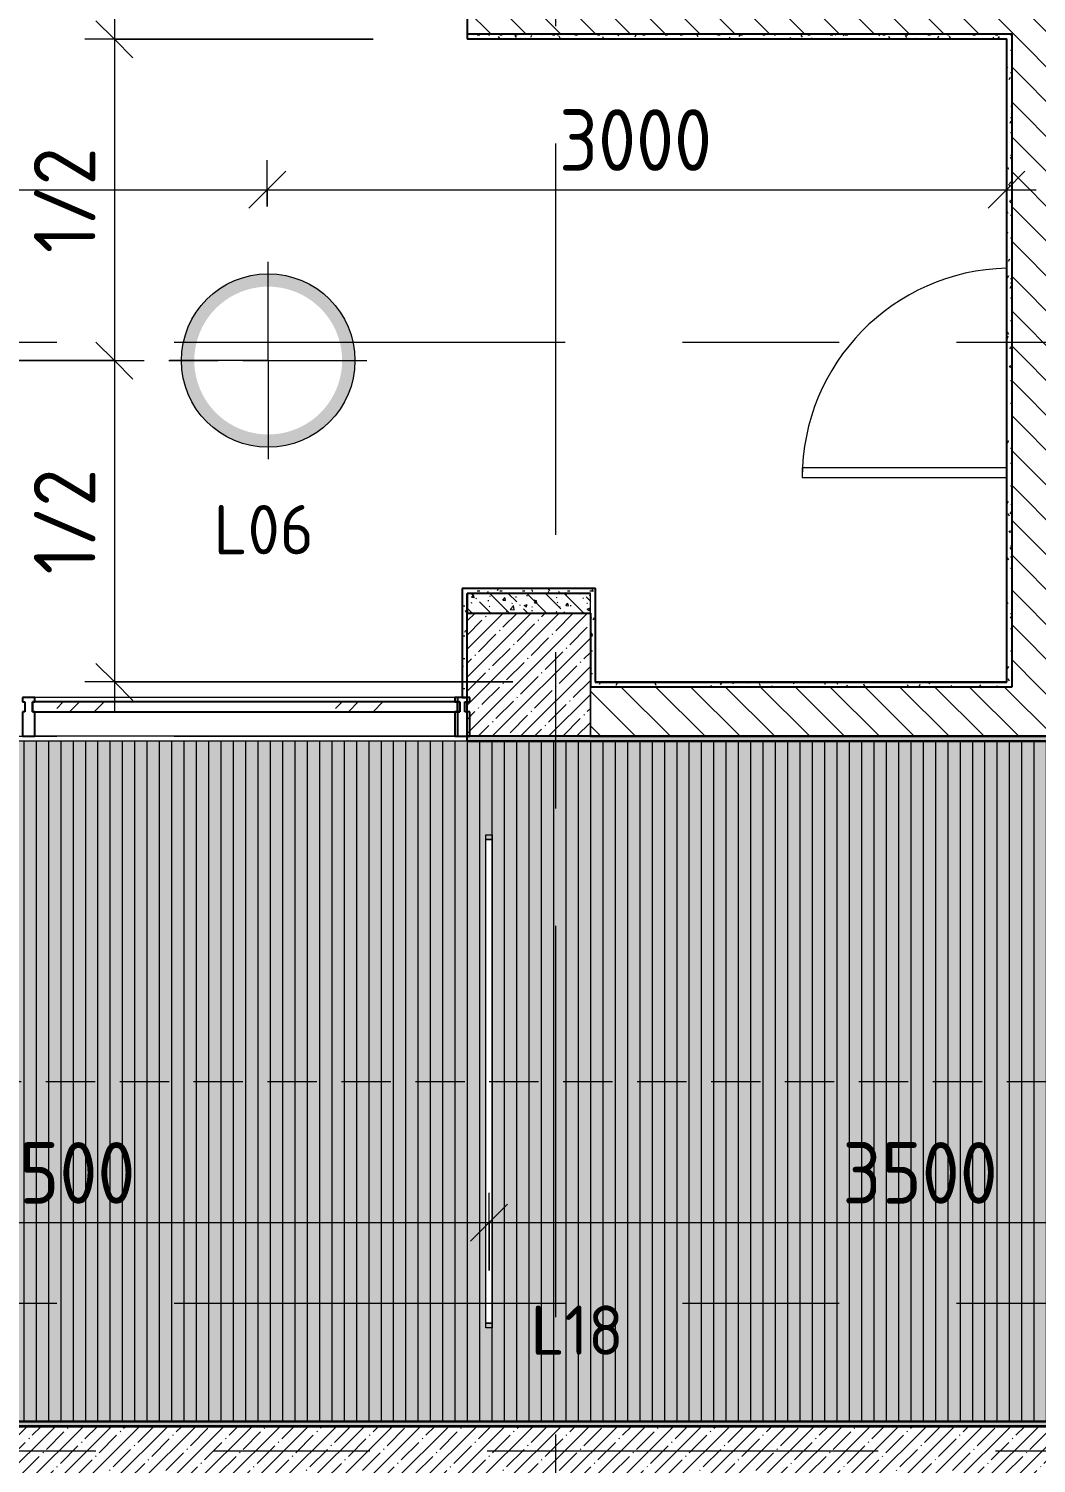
# Model space of a CAD drawing. Header units: millimetres. Extents: x 81425 to 274970, y -8553 to 29000.
# Drawn here: x 113820 to 117910, y 10450 to 16271 of the extents above; entities that cross this region are included whole.
import ezdxf

# ---------------------------------------------------------------- set-up
doc = ezdxf.new("R2010")
doc.units = ezdxf.units.MM
doc.linetypes.add('ADSK_Штрих_ш2 п1', pattern=[300, 200, -100])
doc.linetypes.add('Осевая', pattern=[3175, 635, -476.25, 1587.5, -476.25])
for name, color, linetype, lineweight in [('A-ANNO-DIMS', 7, 'Continuous', 9), ('A-ANNO-DIMS-100', 7, 'Continuous', 9), ('A-ANNO-NOTE', 7, 'Continuous', 9), ('A-CLNG-PATT', 7, 'Continuous', 9), ('A-DETL-2', 7, 'ADSK_Штрих_ш2 п1', 9), ('A-DOOR', 7, 'Continuous', 9), ('A-DOOR-1', 7, 'Continuous', 13), ('A-GLAZ-CURT', 7, 'Continuous', 9), ('A-GLAZ-CURT-1', 7, 'Continuous', 25), ('A-GLAZ-CWMG', 7, 'Continuous', 9), ('A-GLAZ-CWMG-1', 7, 'Continuous', 25), ('A-WALL', 7, 'Continuous', 9), ('E-LITE-EQPM-IDEN', 7, 'Continuous', 9), ('I-WALL', 7, 'Continuous', 9), ('S-COLS', 7, 'Continuous', 9), ('Оси-2', 7, 'Осевая', 9)]:
    doc.layers.add(name, color=color, linetype=linetype, lineweight=lineweight)
for name, color, linetype, lineweight, true_color in [('A-CLNG-1', 7, 'Continuous', 9, 0xc0c0c0), ('A-WALL-1', 7, 'Continuous', 35, 0x3c3c3c), ('A-WALL-2', 7, 'Continuous', 25, 0x3c3c3c), ('A-WALL-FNSH-2', 7, 'Continuous', 13, 0x3c3c3c), ('E-LITE-EQPM-1', 1, 'Continuous', 9, 0xff0000)]:
    doc.layers.add(name, color=color, linetype=linetype, lineweight=lineweight, true_color=true_color)
doc.layers.add('A-CLNG-PATT-1', color=7, linetype='Continuous', lineweight=9, transparency=1)
doc.styles.add('GOST Common', font='GOST_Common.ttf', dxfattribs={"height": 200})
doc.styles.add('ISOCPEUR', font='isocpeur.ttf', dxfattribs={"width": 0.9, "height": 250})
doc.dimstyles.new('ISO-2_5_0_9К_БОЛЬШОЙ_1', dxfattribs={"dimscale": 304.8, "dimtxt": 248.995294, "dimasz": 0.492126, "dimexe": 0.393701, "dimexo": 0.984252, "dimgap": 0, "dimtad": 1, "dimdec": 0, "dimrnd": 10, "dimzin": 0, "dimdsep": 46, "dimtxsty": 'ISOCPEUR', "dimblk1": 'OBLIQUE', "dimblk2": 'OBLIQUE', "dimsah": 1, "dimcen": 0.09, "dimdle": 0.393701, "dimazin": 0, "dimtfac": 1, "dimtdec": 4, "dimtix": 1, "dimtmove": 0, "dimatfit": 3, "dimfxl": 1, "dimtvp": 1, "dimtolj": 1, "dimtzin": 0, "dimarcsym": 2})
pattern_1 = [(45, (0, 0), (-57.024626, 57.024626), []), (45, (57.025, 0), (-57.024626, 57.024626), [100.806, -20.161, 3.353, -16.808])]
pattern_2 = [(135, (0, 0), (-70.71068, -70.71068), [])]
pattern_3 = [(0, (0, 0), (121.92, 30.48), [10.058, -81.382, 10.058, -81.382, -487.68]), (0, (0, 0), (121.92, 30.48), [-182.88, 10.058, -172.822, 10.058, -81.382, -213.36]), (0, (0, 0), (121.92, 30.48), [-457.2, 10.058, -50.902, 10.058, -142.342]), (120, (45.72, 15.24), (-87.356454, 90.345817), [10.058, -81.382, 10.058, -81.382, -487.68]), (120, (45.72, 15.24), (-87.356454, 90.345817), [-182.88, 10.058, -172.822, 10.058, -81.382, -213.36]), (120, (45.72, 15.24), (-87.356454, 90.345817), [-457.2, 10.058, -50.902, 10.058, -142.342]), (240, (60.96, 76.2), (-34.563546, -120.825817), [10.058, -81.382, 10.058, -81.382, -487.68]), (240, (60.96, 76.2), (-34.563546, -120.825817), [-182.88, 10.058, -172.822, 10.058, -81.382, -213.36]), (240, (60.96, 76.2), (-34.563546, -120.825817), [-457.2, 10.058, -50.902, 10.058, -142.342])]

# ---------------------------------------------------------------- blocks, each defined once
blk = doc.blocks.new('110_Дверь_СКБ_1Ст_Внутренняя1 - Д-14_п_ 950x2100h_охрана-33310230-План расстановки осветительного оборудования 1 этажа в осях 23-33')
at = {"layer": 'A-DOOR'}
blk.add_arc((-412.5, 100), 850, 1.35273, 90, dxfattribs=at)
at = {"layer": 'A-DOOR-1'}
for p, q in [((-412.5, 950), (-412.5, 120)), ((-372.5, 950), (-412.5, 950)), ((-372.5, 120), (-372.5, 950))]:
    blk.add_line(p, q, dxfattribs=at)
blk = doc.blocks.new('Системная панель - Стекло - 40мм-32354599-План расстановки осветительного оборудования 1 этажа в осях 23-33')
at = {"layer": 'A-GLAZ-CURT'}
h = blk.add_hatch(dxfattribs=at)
h.set_pattern_fill('FP_30', color=256, style=0, pattern_type=2)
h.set_pattern_definition([(225, (114802.95, 13440), (282.8427, -282.8427), [200, -600]), (225, (115002.95, 13540), (282.8427, -282.8427), [600, -200]), (225, (114602.95, 13640), (282.8427, -282.8427), [200, -600])])
h.paths.add_polyline_path([(-867.5, 40), (-867.5, 0), (867.5, 0), (867.5, 40), (-422, 40)])
at = {"layer": 'A-GLAZ-CURT-1'}
for p, q in [((867.5, 40), (-867.5, 40)), ((-867.5, 40), (-867.5, 0)), ((-867.5, 0), (867.5, 0)), ((867.5, 0), (867.5, 40))]:
    blk.add_line(p, q, dxfattribs=at)
blk = doc.blocks.new('Прямоугольный импост - Импост структурный с накладкой - 160мм Темный-32355004-План расстановки осветительного оборудования 1 этажа в осях 23-33')
at = {"layer": 'A-GLAZ-CWMG'}
for p, q in [((115550, 13557), (113845.4, 13557)), ((115550, 13400), (113845.4, 13400))]:
    blk.add_line(p, q, dxfattribs=at)
blk = doc.blocks.new('Прямоугольный импост - Импост структурный с накладкой - 160мм Темный-32355122-План расстановки осветительного оборудования 1 этажа в осях 23-33')
at = {"layer": 'A-GLAZ-CWMG-1'}
for p, q in [((-25, 0), (-25, 17)), ((-25, 17), (25, 17)), ((-15, 0), (-25, 0)), ((-15, -40), (-15, 0)), ((25, 0), (15, 0)), ((15, 0), (15, -40)), ((25, 17), (25, 0)), ((-25, -140), (-25, -40)), ((-25, -40), (-15, -40)), ((15, -40), (25, -40)), ((25, -40), (25, -140)), ((25, -140), (-25, -140))]:
    blk.add_line(p, q, dxfattribs=at)
blk = doc.blocks.new('Прямоугольный импост - Импост структурный с накладкой - 160мм Темный-32352604-План расстановки осветительного оборудования 1 этажа в осях 23-33')
at = {"layer": 'A-GLAZ-CWMG-1'}
for p, q in [((-25, 0), (-25, 17)), ((-25, 17), (25, 17)), ((-15, 0), (-25, 0)), ((-15, -40), (-15, 0)), ((25, 0), (15, 0)), ((15, 0), (15, -40)), ((25, 17), (25, 0)), ((-25, -140), (-25, -40)), ((-25, -40), (-15, -40)), ((15, -40), (25, -40)), ((25, -40), (25, -140)), ((25, -140), (-25, -140))]:
    blk.add_line(p, q, dxfattribs=at)
blk = doc.blocks.new('Прямоугольный импост - Импост структурный с накладкой - 160мм Темный-32355138-План расстановки осветительного оборудования 1 этажа в осях 23-33')
at = {"layer": 'A-GLAZ-CWMG-1'}
for p, q in [((0, 17), (-50, 17)), ((-50, 17), (-50, 0)), ((-50, 0), (-40, 0)), ((-40, 0), (-40, -40)), ((-10, -40), (-10, 0)), ((-10, 0), (0, 0)), ((0, 0), (0, 17)), ((-40, -40), (-50, -40)), ((-50, -40), (-50, -140)), ((0, -40), (-10, -40)), ((0, -140), (0, -40)), ((-50, -140), (0, -140))]:
    blk.add_line(p, q, dxfattribs=at)
blk = doc.blocks.new('Downlight - Strip - 2000 мм-27655400-План расстановки осветительного оборудования 1 этажа в осях 23-33')
at = {"layer": 'E-LITE-EQPM-1'}
for p, q in [((-1000, -231.3), (-1000, -205.9)), ((-1000, -205.9), (-980.9, -205.9)), ((-980.9, -231.3), (-1000, -231.3)), ((-980.9, -231.3), (-980.9, -205.9)), ((-980.9, -205.9), (981, -205.9)), ((-980.9, -205.9), (-980.9, -231.3)), ((-980.9, -231.3), (-980.9, -205.9)), ((-980.9, -205.9), (981, -205.9)), ((981, -231.3), (-980.9, -231.3)), ((981, -231.3), (-980.9, -231.3)), ((981, -205.9), (981, -231.3)), ((981, -231.3), (981, -205.9)), ((981, -205.9), (1000, -205.9)), ((981, -205.9), (981, -231.3)), ((1000, -231.3), (981, -231.3)), ((1000, -205.9), (1000, -231.3))]:
    blk.add_line(p, q, dxfattribs=at)
blk = doc.blocks.new('DIMBLOCK71-План расстановки осветительного оборудования 1 этажа в осях 23-33')
at = {"layer": 'A-ANNO-DIMS-100'}
for p, q in [((111989, 15550.2), (111989, 15738)), ((114789, 15550.2), (114789, 15738)), ((111869, 15618), (114789, 15618)), ((111989, 15618), (111989, 15550.2)), ((114789, 15618), (114789, 15550.2))]:
    blk.add_line(p, q, dxfattribs=at)
at = {"layer": 'A-ANNO-DIMS-100', "lineweight": 20}
for p, q in [((111989, 15618), (112064, 15693)), ((114789, 15618), (114864, 15693)), ((111989, 15618), (111914, 15543)), ((114789, 15618), (114714, 15543))]:
    blk.add_line(p, q, dxfattribs=at)
at = {"layer": 'A-ANNO-DIMS-100', "color": 0, "insert": (113073, 15944.6), "char_height": 250, "width": 758.478, "attachment_point": 1, "line_spacing_factor": 1.149209, "style": 'ISOCPEUR'}
blk.add_mtext('2800', dxfattribs=at)
blk = doc.blocks.new('_Oblique')
at = {"color": 0, "linetype": 'ByBlock', "lineweight": -2}
blk.add_line((-0.5, -0.5), (0.5, 0.5), dxfattribs=at)
blk = doc.blocks.new('DIMBLOCK72-План расстановки осветительного оборудования 1 этажа в осях 23-33')
at = {"layer": 'A-ANNO-DIMS-100'}
for p, q in [((114789, 15550.2), (114789, 15738)), ((117789, 15424.1), (117789, 15738)), ((114789, 15618), (117909, 15618)), ((114789, 15618), (114789, 15550.2)), ((117789, 15618), (117789, 15424.1))]:
    blk.add_line(p, q, dxfattribs=at)
at = {"layer": 'A-ANNO-DIMS-100', "lineweight": 20}
for p, q in [((114789, 15618), (114864, 15693)), ((117789, 15618), (117864, 15693)), ((114789, 15618), (114714, 15543)), ((117789, 15618), (117714, 15543))]:
    blk.add_line(p, q, dxfattribs=at)
at = {"layer": 'A-ANNO-DIMS-100', "color": 0, "insert": (115973, 15944.6), "char_height": 250, "width": 758.478, "attachment_point": 1, "line_spacing_factor": 1.149209, "style": 'ISOCPEUR'}
blk.add_mtext('3000', dxfattribs=at)
blk = doc.blocks.new('DIMBLOCK73-План расстановки осветительного оборудования 1 этажа в осях 23-33')
at = {"layer": 'A-ANNO-DIMS-100', "lineweight": 20}
for p, q in [((114168.1, 16228.7), (114093.1, 16303.7)), ((114168.1, 16228.7), (114243.1, 16153.7)), ((114168.1, 14924.8), (114093.1, 14999.8)), ((114168.1, 14924.8), (114243.1, 14849.8))]:
    blk.add_line(p, q, dxfattribs=at)
at = {"layer": 'A-ANNO-DIMS-100'}
for p, q in [((114168.1, 16348.7), (114168.1, 14924.8)), ((115218.4, 16228.7), (114048.1, 16228.7)), ((114168.1, 16228.7), (115218.4, 16228.7)), ((112667.3, 14924.8), (114288.1, 14924.8)), ((114168.1, 14924.8), (112667.3, 14924.8))]:
    blk.add_line(p, q, dxfattribs=at)
at = {"layer": 'A-ANNO-DIMS-100', "color": 0, "insert": (113841.4, 15361.3), "char_height": 250, "width": 517.144, "attachment_point": 1, "rotation": 90, "line_spacing_factor": 1.149209, "style": 'ISOCPEUR'}
blk.add_mtext('1/2', dxfattribs=at)
blk = doc.blocks.new('DIMBLOCK74-План расстановки осветительного оборудования 1 этажа в осях 23-33')
at = {"layer": 'A-ANNO-DIMS-100', "lineweight": 20}
for p, q in [((114168.1, 14924.8), (114093.1, 14999.8)), ((114168.1, 14924.8), (114243.1, 14849.8)), ((114168.1, 13621), (114093.1, 13696)), ((114168.1, 13621), (114243.1, 13546))]:
    blk.add_line(p, q, dxfattribs=at)
at = {"layer": 'A-ANNO-DIMS-100'}
for p, q in [((112667.3, 14924.8), (114288.1, 14924.8)), ((114168.1, 14924.8), (112667.3, 14924.8)), ((114168.1, 14924.8), (114168.1, 13501)), ((115784.9, 13621), (114048.1, 13621)), ((114168.1, 13621), (115784.9, 13621))]:
    blk.add_line(p, q, dxfattribs=at)
at = {"layer": 'A-ANNO-DIMS-100', "color": 0, "insert": (113841.4, 14057.4), "char_height": 250, "width": 517.144, "attachment_point": 1, "rotation": 90, "line_spacing_factor": 1.149209, "style": 'ISOCPEUR'}
blk.add_mtext('1/2', dxfattribs=at)
blk = doc.blocks.new('DIMBLOCK149-План расстановки осветительного оборудования 1 этажа в осях 23-33')
at = {"layer": 'A-ANNO-DIMS-100'}
for p, q in [((112189, 11232.9), (112189, 11546.9)), ((115689, 11232.9), (115689, 11546.9)), ((112189, 11426.9), (115689, 11426.9)), ((112189, 11426.9), (112189, 11232.9)), ((115689, 11426.9), (115689, 11232.9))]:
    blk.add_line(p, q, dxfattribs=at)
at = {"layer": 'A-ANNO-DIMS-100', "lineweight": 20}
for p, q in [((112189, 11426.9), (112264, 11501.9)), ((115689, 11426.9), (115764, 11501.9)), ((112189, 11426.9), (112114, 11351.9)), ((115689, 11426.9), (115614, 11351.9))]:
    blk.add_line(p, q, dxfattribs=at)
at = {"layer": 'A-ANNO-DIMS-100', "color": 0, "insert": (113623, 11753.5), "char_height": 250, "width": 758.478, "attachment_point": 1, "line_spacing_factor": 1.149209, "style": 'ISOCPEUR'}
blk.add_mtext('3500', dxfattribs=at)
blk = doc.blocks.new('DIMBLOCK150-План расстановки осветительного оборудования 1 этажа в осях 23-33')
at = {"layer": 'A-ANNO-DIMS-100'}
for p, q in [((115689, 11232.9), (115689, 11546.9)), ((119189, 11232.9), (119189, 11546.9)), ((115689, 11426.9), (119189, 11426.9)), ((115689, 11426.9), (115689, 11232.9)), ((119189, 11426.9), (119189, 11232.9))]:
    blk.add_line(p, q, dxfattribs=at)
at = {"layer": 'A-ANNO-DIMS-100', "lineweight": 20}
for p, q in [((115689, 11426.9), (115764, 11501.9)), ((119189, 11426.9), (119264, 11501.9)), ((115689, 11426.9), (115614, 11351.9)), ((119189, 11426.9), (119114, 11351.9))]:
    blk.add_line(p, q, dxfattribs=at)
at = {"layer": 'A-ANNO-DIMS-100', "color": 0, "insert": (117123, 11753.5), "char_height": 250, "width": 758.478, "attachment_point": 1, "line_spacing_factor": 1.149209, "style": 'ISOCPEUR'}
blk.add_mtext('3500', dxfattribs=at)

msp = doc.modelspace()

# ---------------------------------------------------------------- hatches: boundary and pattern name
at = {"layer": 'A-ANNO-NOTE'}
h = msp.add_hatch(color=256, dxfattribs=at)
h.paths.add_polyline_path([(114792.5, 14572.8), (114820.1, 14573.9), (114847.6, 14577.1), (114874.7, 14582.5), (114901.3, 14590), (114927.2, 14599.6), (114952.3, 14611.2), (114976.5, 14624.7), (114999.4, 14640), (115021.1, 14657.1), (115041.4, 14675.9), (115060.2, 14696.2), (115077.3, 14717.9), (115092.7, 14740.9), (115106.2, 14765), (115117.8, 14790.1), (115127.3, 14816), (115134.8, 14842.6), (115140.2, 14869.8), (115143.5, 14897.2), (115144.6, 14924.8), (115143.5, 14952.4), (115140.2, 14979.9), (115134.8, 15007), (115127.3, 15033.6), (115117.8, 15059.5), (115106.2, 15084.6), (115092.7, 15108.8), (115077.3, 15131.7), (115060.2, 15153.5), (115041.4, 15173.8), (115021.1, 15192.5), (114999.4, 15209.6), (114976.5, 15225), (114952.3, 15238.5), (114927.2, 15250.1), (114901.3, 15259.6), (114874.7, 15267.1), (114847.6, 15272.5), (114820.1, 15275.8), (114792.1, 15276.9), (114764.9, 15275.8), (114737.4, 15272.5), (114710.3, 15267.1), (114683.7, 15259.6), (114657.8, 15250.1), (114632.7, 15238.5), (114608.6, 15225), (114585.6, 15209.6), (114563.9, 15192.5), (114543.6, 15173.8), (114524.8, 15153.5), (114507.7, 15131.7), (114492.4, 15108.8), (114478.9, 15084.6), (114467.3, 15059.5), (114457.7, 15033.6), (114450.2, 15007), (114444.8, 14979.9), (114441.6, 14952.4), (114440.5, 14924.8), (114441.6, 14897.2), (114444.8, 14869.8), (114450.2, 14842.6), (114459.2, 14811.6), (114467.3, 14790.1), (114478.9, 14765), (114492.4, 14740.9), (114507.7, 14717.9), (114524.8, 14696.2), (114543.6, 14675.9), (114563.9, 14657.1), (114585.6, 14640), (114608.6, 14624.7), (114632.7, 14611.2), (114657.8, 14599.6), (114683.7, 14590), (114710.3, 14582.5), (114737.4, 14577.1), (114764.9, 14573.9), (114792.1, 14572.8)])
h.paths.add_polyline_path([(114792.5, 14624.8), (114769, 14625.8), (114745.6, 14628.5), (114722.5, 14633.1), (114699.8, 14639.5), (114677.7, 14647.7), (114656.3, 14657.5), (114635.8, 14669), (114615.4, 14682.7), (114597.7, 14696.7), (114580.4, 14712.7), (114564.4, 14730), (114549.8, 14748.5), (114536.7, 14768.1), (114525.2, 14788.6), (114515.4, 14810), (114506.3, 14834.9), (114500.8, 14854.8), (114496.2, 14877.9), (114493.4, 14901.3), (114492.5, 14924.8), (114493.4, 14948.4), (114496.2, 14971.8), (114500.8, 14994.9), (114507.2, 15017.5), (114515.4, 15039.6), (114525.2, 15061), (114536.7, 15081.6), (114549.8, 15101.2), (114564.4, 15119.7), (114582.9, 15139.4), (114597.7, 15152.9), (114616.2, 15167.5), (114635.8, 15180.6), (114656.3, 15192.1), (114677.7, 15202), (114699.8, 15210.1), (114722.5, 15216.5), (114745.6, 15221.1), (114769, 15223.9), (114792.5, 15224.8), (114816.1, 15223.9), (114839.5, 15221.1), (114862.6, 15216.5), (114885.2, 15210.1), (114907.3, 15202), (114928.7, 15192.1), (114949.3, 15180.6), (114968.9, 15167.5), (114987.4, 15152.9), (115004.7, 15137), (115020.6, 15119.7), (115035.2, 15101.2), (115048.3, 15081.6), (115059.8, 15061), (115069.7, 15039.6), (115077.8, 15017.5), (115084.2, 14994.9), (115088.8, 14971.8), (115091.6, 14948.4), (115092.5, 14924.8), (115091.6, 14901.3), (115088.8, 14877.9), (115084.2, 14854.8), (115077.8, 14832.1), (115069.7, 14810), (115059.8, 14788.6), (115048.3, 14768.1), (115035.2, 14748.5), (115020.6, 14730), (115004.7, 14712.7), (114987.4, 14696.7), (114968.9, 14682.1), (114949.3, 14669), (114928.7, 14657.5), (114907.3, 14647.7), (114885.2, 14639.5), (114862.6, 14633.1), (114839.5, 14628.5), (114816.1, 14625.8), (114800.4, 14624.9)])
at = {"layer": 'A-CLNG-PATT'}
h = msp.add_hatch(dxfattribs=at)
h.set_pattern_fill('FP_62', color=256, style=0, pattern_type=2)
h.set_pattern_definition([(270, (98801.686, 2746.686), (50, 3e-15), [])])
h.paths.add_polyline_path([(108676.3, 10620), (121190, 10621), (121189, 12430), (120360, 12430), (120359, 13380), (98720, 13380), (98720, 11340), (100829, 11340), (100830, 10620), (108467.7, 10620)])
h.paths.add_polyline_path([(119201.7, 11019.1), (119176.3, 11019.1), (119176.3, 12981), (119201.7, 12981), (119201.7, 12322.7)])
h.paths.add_polyline_path([(115701.7, 11019.1), (115676.3, 11019.1), (115676.3, 12981), (115701.7, 12981), (115701.7, 11998.3)])
h.paths.add_polyline_path([(112176.3, 11019.1), (112176.3, 12981), (112201.7, 12981), (112201.7, 11019.1)])
h.paths.add_polyline_path([(108676.3, 11019.1), (108676.3, 12981), (108701.7, 12981), (108701.7, 11019.1)])
h.paths.add_polyline_path([(105176.3, 11019.1), (105176.3, 12981), (105201.7, 12981), (105201.7, 11019.1)])
h.paths.add_polyline_path([(101676.3, 11019.1), (101676.3, 12981), (101701.7, 12981), (101701.7, 11019.1)])
at = {"layer": 'A-CLNG-PATT-1'}
h = msp.add_hatch(color=256, dxfattribs=at)
h.paths.add_polyline_path([(112462, 10620), (121190, 10621), (121189, 12430), (120360, 12430), (120359, 13380), (98720, 13380), (98720, 11340), (100829, 11340), (100830, 10620), (112201.7, 10620)])
h.paths.add_polyline_path([(119201.7, 11019.1), (119176.3, 11019.1), (119176.3, 12981), (119201.7, 12981), (119201.7, 11340)])
h.paths.add_polyline_path([(115701.7, 11019.1), (115676.3, 11019.1), (115676.3, 12981), (115701.7, 12981), (115701.7, 11340)])
h.paths.add_polyline_path([(112201.7, 11019.1), (112176.3, 11019.1), (112176.3, 12981), (112201.7, 12981), (112201.7, 11181.3)])
h.paths.add_polyline_path([(108676.3, 11019.1), (108676.3, 12981), (108701.7, 12981), (108701.7, 11019.1)])
h.paths.add_polyline_path([(105176.3, 11019.1), (105176.3, 12981), (105201.7, 12981), (105201.7, 11019.1)])
h.paths.add_polyline_path([(101676.3, 11019.1), (101676.3, 12981), (101701.7, 12981), (101701.7, 11019.1)])
at = {"layer": 'I-WALL'}
h = msp.add_hatch(dxfattribs=at)
h.set_pattern_fill('FP_3', color=256, style=0, pattern_type=2)
h.set_pattern_definition(pattern_2)
h.paths.add_polyline_path([(118010, 16250), (118010, 16450), (115600.4, 16450), (115600.4, 16250), (117810, 16250)])
h = msp.add_hatch(dxfattribs=at)
h.set_pattern_fill('FP_38', color=256, style=0, pattern_type=2)
h.set_pattern_definition(pattern_3)
h.paths.add_polyline_path([(117790, 16230), (117810, 16230), (117810, 16250), (115600.4, 16250), (115600.4, 16230), (117789, 16230)])
h = msp.add_hatch(dxfattribs=at)
h.set_pattern_fill('FP_3', color=256, style=0, pattern_type=2)
h.set_pattern_definition(pattern_2)
h.paths.add_polyline_path([(118010, 13600), (118010, 16250), (117810, 16250), (117810, 13600)])
h = msp.add_hatch(dxfattribs=at)
h.set_pattern_fill('FP_38', color=256, style=0, pattern_type=2)
h.set_pattern_definition(pattern_3)
h.paths.add_polyline_path([(117790, 13620), (117810, 13620), (117810, 16230), (117790, 16230), (117790, 13621)])
h = msp.add_hatch(dxfattribs=at)
h.set_pattern_fill('FP_38', color=256, style=0, pattern_type=2)
h.set_pattern_definition(pattern_3)
h.paths.add_polyline_path([(115580, 13557), (115600, 13557), (115600, 14000), (115580, 14000), (115580, 13617.1)])
h = msp.add_hatch(dxfattribs=at)
h.set_pattern_fill('FP_38', color=256, style=0, pattern_type=2)
h.set_pattern_definition(pattern_3)
h.paths.add_polyline_path([(116100, 13980), (116120, 13980), (116120, 14000), (115600, 14000), (115600, 13980)])
h = msp.add_hatch(dxfattribs=at)
h.set_pattern_fill('FP_8', color=256, style=0, pattern_type=2)
h.set_pattern_definition([(135, (0, 0), (-75.43415, -75.43415), [106.68, -17.78, 3.556, -17.78]), (135, (0, 75.39), (-75.43415, -75.43415), []), (50, (0, 0), (127.52922, -11.15758), [13.335, -146.685]), (355, (0, 0), (-24.66966, 133.74002), [10.668, -117.348]), (100.451, (10.63, -0.93), (102.85973, 122.58178), [11.333, -124.663]), (46.184, (0, 35.56), (189.75516, -29.43036), [20.002, -220.027]), (96.636, (15.81, 33.1), (166.1822, 173.1996), [17, -186.995]), (351.184, (0, 35.56), (166.18393, 173.19757), [16.002, -176.022]), (21, (17.78, 26.67), (106.130265, -71.58603), [13.335, -146.685]), (326, (17.78, 26.67), (43.26188, 128.93175), [10.668, -117.348]), (71.451, (26.62, 20.7), (149.39198, 57.34505), [11.333, -124.663]), (37.5, (0, 0), (2.162228, 59.188357), [3.353, -112.573, 3.353, -115.773, -117.792]), (37.5, (0, 0), (2.162228, 59.188357), [-235.052, 3.353, -114.44]), (7.5, (0, 0), (46.773857, 70.126152), [3.353, -64.567, 3.353, -109.906, -44.894]), (7.5, (0, 0), (46.773857, 70.126152), [-181.178, 3.353, -41.542]), (327.5, (-39.65, 0), (94.913671, -4.010093), [3.353, -41.097, 3.353, -135.331, -184.023]), (327.5, (-39.65, 0), (94.913671, -4.010093), [-183.134, 3.353, -180.67]), (317.5, (-57.43, 0), (103.69057, 17.79882), [3.353, -54.432, 3.353, -88.748, -130.683]), (317.5, (-57.43, 0), (103.69057, 17.79882), [-149.885, 3.353, -127.33])])
h.paths.add_polyline_path([(116100, 13900), (116100, 13980), (115600.4, 13980), (115600.4, 13900)])
h = msp.add_hatch(dxfattribs=at)
h.set_pattern_fill('FP_38', color=256, style=0, pattern_type=2)
h.set_pattern_definition(pattern_3)
h.paths.add_polyline_path([(116120, 13600), (116120, 13980), (116100, 13980), (116100, 13600)])
h = msp.add_hatch(dxfattribs=at)
h.set_pattern_fill('FP_3', color=256, style=0, pattern_type=2)
h.set_pattern_definition(pattern_2)
h.paths.add_polyline_path([(120930, 13400), (120930, 13600), (116100, 13600), (116100, 13400), (120460, 13400)])
h = msp.add_hatch(dxfattribs=at)
h.set_pattern_fill('FP_38', color=256, style=0, pattern_type=2)
h.set_pattern_definition(pattern_3)
h.paths.add_polyline_path([(117810, 13600), (117810, 13620), (116120, 13620), (116120, 13600), (116456.4, 13600)])
h = msp.add_hatch(dxfattribs=at)
h.set_pattern_fill('FP_38', color=256, style=0, pattern_type=2)
h.set_pattern_definition(pattern_3)
h.paths.add_polyline_path([(120380, 13380), (120380, 13400), (115599, 13400), (115600, 13380), (120360, 13380)])
h = msp.add_hatch(dxfattribs=at)
h.set_pattern_fill('FP_38', color=256, style=0, pattern_type=2)
h.set_pattern_definition(pattern_3)
h.paths.add_polyline_path([(121190, 10600), (121190, 10620), (100809, 10620), (100809, 10600), (120450.8, 10600)])
h = msp.add_hatch(dxfattribs=at)
h.set_pattern_fill('FP_1', color=256, style=0, pattern_type=2)
h.set_pattern_definition(pattern_1)
h.paths.add_polyline_path([(119330, 10380), (119330, 10600), (111930, 10600), (111930, 10380), (119119.3, 10380)])
at = {"layer": 'S-COLS'}
h = msp.add_hatch(dxfattribs=at)
h.set_pattern_fill('FP_1', color=256, style=0, pattern_type=2)
h.set_pattern_definition(pattern_1)
h.paths.add_polyline_path([(115600, 13400), (116100, 13400), (116100, 13900), (115600, 13900), (115600, 13617.1)])

# ---------------------------------------------------------------- linework, layer by layer
at = {"layer": 'A-ANNO-NOTE'}
for q in [(114792.5, 15324.8), (114392.5, 14924.8), (114792.5, 14524.8), (115192.5, 14924.8)]:
    msp.add_line((114792.5, 14924.8), q, dxfattribs=at)
msp.add_circle((114792.5, 14924.8), 352, dxfattribs=at)
at = {"layer": 'A-CLNG-1'}
msp.add_line((115599, 13380), (111051, 13380), dxfattribs=at)
at = {"layer": 'A-DETL-2'}
for p, q in [((111989, 14924.8), (114789, 14924.8)), ((100690, 12000), (124794, 12000))]:
    msp.add_line(p, q, dxfattribs=at)
at = {"layer": 'A-WALL'}
for p, q in [((116100, 13900), (116100, 13980)), ((116100, 13600), (116100, 13400)), ((116121, 13621), (116121, 13620))]:
    msp.add_line(p, q, dxfattribs=at)
at = {"layer": 'A-WALL-1'}
msp.add_line((119330, 10600), (111930, 10600), dxfattribs=at)
at = {"layer": 'A-WALL-2'}
for p, q in [((115600.4, 16500), (115600.4, 16230)), ((115600.4, 16250), (117810, 16250)), ((117810, 16250), (117810, 13600)), ((115600.4, 16230), (117790, 16230)), ((117790, 13620), (117790, 16230)), ((115580, 14000), (115580, 13557)), ((116120, 14000), (115580, 14000)), ((115600, 13557), (115600, 13980)), ((116100, 13980), (115600, 13980)), ((115600.4, 13980), (115600.4, 13900)), ((116120, 14000), (116120, 13620)), ((115600.4, 13900), (116100, 13900)), ((116100, 13900), (116100, 13600)), ((117810, 13600), (116100, 13600)), ((116120, 13620), (117790, 13620)), ((115580, 13557), (115600, 13557)), ((115600, 13400), (115599, 13400)), ((115599, 13400), (115599, 13380)), ((120380, 13400), (115600, 13400)), ((116100, 13400), (120380, 13400)), ((120360, 13380), (115600, 13380)), ((100829, 10620), (121190, 10620)), ((101610, 10600), (121210, 10600))]:
    msp.add_line(p, q, dxfattribs=at)
at = {"layer": 'A-WALL-FNSH-2'}
for p, q in [((115600.4, 16230), (115600.4, 16229)), ((115600.4, 16229), (117789, 16229)), ((117789, 16229), (117789, 13621)), ((115579.4, 14001), (115579.4, 13600)), ((116121, 14001), (115579.4, 14001)), ((115580.4, 13600), (115580.4, 14000)), ((116121, 13621), (116121, 14001)), ((115579.4, 13600), (115580.4, 13600)), ((117789, 13621), (116121, 13621)), ((115599, 13380), (115599, 13379)), ((115599, 13379), (120360, 13379)), ((121189, 10621), (100830, 10621))]:
    msp.add_line(p, q, dxfattribs=at)
at = {"layer": 'S-COLS'}
for p, q in [((116100, 13900), (115600, 13900)), ((115600, 13900), (115600, 13400)), ((116100, 13600), (116100, 13900)), ((116100, 13400), (116100, 13600)), ((115600, 13400), (116100, 13400))]:
    msp.add_line(p, q, dxfattribs=at)
at = {"layer": 'Оси-2'}
for p, q in [((115960, 406.8), (115960, 19415.1)), ((84724.5, 15000), (122188, 15000)), ((84724.5, 13400), (122188, 13400)), ((84724.5, 11100), (122788, 11100)), ((85994.5, 10500), (122788, 10500))]:
    msp.add_line(p, q, dxfattribs=at)

# ---------------------------------------------------------------- block references
at = {"layer": 'A-DOOR', "rotation": 90}
msp.add_blockref('110_Дверь_СКБ_1Ст_Внутренняя1 - Д-14_п_ 950x2100h_охрана-33310230-План расстановки осветительного оборудования 1 этажа в осях 23-33', (117910, 14862.5), dxfattribs=at)
at = {"layer": 'A-GLAZ-CURT', "rotation": 180}
msp.add_blockref('Системная панель - Стекло - 40мм-32354599-План расстановки осветительного оборудования 1 этажа в осях 23-33', (114702.9, 13540), dxfattribs=at)
at = {"layer": 'A-GLAZ-CWMG', "extrusion": (0, 0, -1)}
for name, p in [('Прямоугольный импост - Импост структурный с накладкой - 160мм Темный-32352604-План расстановки осветительного оборудования 1 этажа в осях 23-33', (-113820.4, 13540)), ('Прямоугольный импост - Импост структурный с накладкой - 160мм Темный-32355122-План расстановки осветительного оборудования 1 этажа в осях 23-33', (-115585.4, 13540))]:
    msp.add_blockref(name, p, dxfattribs=at)
at = {"layer": 'A-GLAZ-CWMG'}
for name, p in [('Прямоугольный импост - Импост структурный с накладкой - 160мм Темный-32355004-План расстановки осветительного оборудования 1 этажа в осях 23-33', (0, 0)), ('Прямоугольный импост - Импост структурный с накладкой - 160мм Темный-32355138-План расстановки осветительного оборудования 1 этажа в осях 23-33', (115600, 13540))]:
    msp.add_blockref(name, p, dxfattribs=at)
at = {"layer": 'E-LITE-EQPM-1', "rotation": 89.9999999999999}
msp.add_blockref('Downlight - Strip - 2000 мм-27655400-План расстановки осветительного оборудования 1 этажа в осях 23-33', (115470.4, 12000), dxfattribs=at)

# ---------------------------------------------------------------- texts
at = {"layer": 'E-LITE-EQPM-IDEN', "char_height": 200, "attachment_point": 1, "style": 'GOST Common'}
for s, insert, width in [('L06', (114571.4, 14338.7), 529.114), ('L18', (115858, 11090.3), 472.996)]:
    msp.add_mtext(s, dxfattribs=dict(at, insert=insert, width=width))

# ---------------------------------------------------------------- dimensions: what is measured, and where the dimension line sits
at = {"layer": 'A-ANNO-DIMS'}
for base, p1, p2, override, picture, middle in [((114168.1, 14924.8), (115518.4, 16228.7), (112367.3, 14924.8), {"dimpost": '<>', "dimfxl": 3410.236306}, 'DIMBLOCK73-План расстановки осветительного оборудования 1 этажа в осях 23-33', (114043.1, 15576.7)), ((114168.1, 13621), (112367.3, 14924.8), (116084.9, 13621), {"dimpost": '<>', "dimfxl": 3939.6059}, 'DIMBLOCK74-План расстановки осветительного оборудования 1 этажа в осях 23-33', (114043.1, 14272.9))]:
    dim = msp.add_linear_dim(base=base, p1=p1, p2=p2, angle=90, text='1/2', dimstyle='ISO-2_5_0_9К_БОЛЬШОЙ_1', override=override, dxfattribs=at)
    dim.commit()
    dim.dimension.update_dxf_attribs({"geometry": picture, "text_midpoint": middle})
for base, p1, p2, override, picture, middle in [((114789, 15618), (111989, 15250.2), (114789, 15250.2), {"dimpost": '<>', "dimfxl": 2800}, 'DIMBLOCK71-План расстановки осветительного оборудования 1 этажа в осях 23-33', (113389, 15743)), ((117789, 15618), (114789, 15250.2), (117789, 15724.1), {"dimpost": '<>', "dimfxl": 3037.191186}, 'DIMBLOCK72-План расстановки осветительного оборудования 1 этажа в осях 23-33', (116289, 15743)), ((115689, 11426.9), (112189, 11532.9), (115689, 11532.9), {"dimpost": '<>', "dimfxl": 3500}, 'DIMBLOCK149-План расстановки осветительного оборудования 1 этажа в осях 23-33', (113939, 11551.9)), ((119189, 11426.9), (115689, 11532.9), (119189, 11532.9), {"dimpost": '<>', "dimfxl": 3500}, 'DIMBLOCK150-План расстановки осветительного оборудования 1 этажа в осях 23-33', (117439, 11551.9))]:
    dim = msp.add_linear_dim(base=base, p1=p1, p2=p2, dimstyle='ISO-2_5_0_9К_БОЛЬШОЙ_1', override=override, dxfattribs=at)
    dim.commit()
    dim.dimension.update_dxf_attribs({"geometry": picture, "text_midpoint": middle})

doc.saveas('drawing.dxf')
